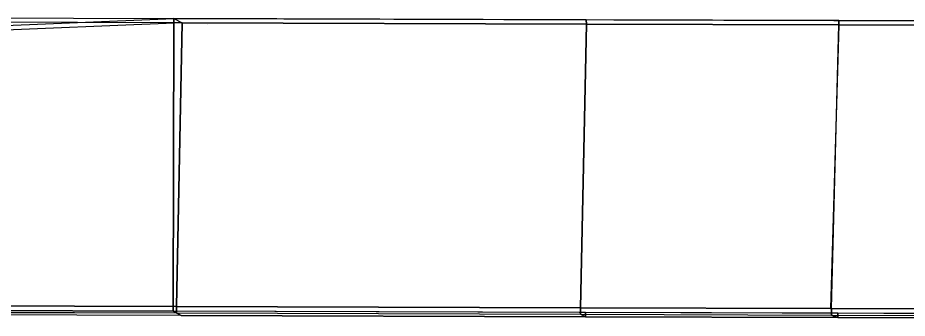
# Model space of a CAD drawing. Extents: x -208 to 220, y -49 to -19.
# Drawn here: x 162.28 to 191.14, y -29.94 to -20.2 of the extents above; entities that cross this region are included whole.
import ezdxf

# ---------------------------------------------------------------- set-up
doc = ezdxf.new("R2010")
doc.units = 0
doc.header["$MEASUREMENT"] = 0

msp = doc.modelspace()

# ---------------------------------------------------------------- linework, layer by layer
at = {"extrusion": (-0.003144, -0.99987, 0.015831)}
msp.add_line((168.419, -20.404, -5.574), (168.419, -20.404, -5.574), dxfattribs=at)
for points in [[(160.823, -20.198, 3.467), (167.347, -20.219, 3.469), (167.608, -20.36, -5.43), (160.825, -20.339, -5.432)], [(167.317, -29.718, 3.62), (160.793, -29.697, 3.617), (160.821, -20.493, 3.772), (167.347, -20.219, 3.469)], [(160.796, -29.543, -5.586), (167.428, -29.564, -5.584), (167.608, -20.36, -5.43), (160.824, -20.644, -5.727)], [(210.166, -20.353, 3.483), (210.136, -29.852, 3.634), (167.317, -29.718, 3.62), (167.347, -20.219, 3.469)], [(167.608, -20.36, -5.43), (180.727, -20.402, -5.425), (180.724, -20.261, 3.474), (167.347, -20.219, 3.469)], [(167.428, -29.564, -5.584), (180.531, -29.605, -5.58), (180.727, -20.402, -5.425), (167.608, -20.36, -5.43)], [(180.531, -29.605, -5.58), (188.679, -29.63, -5.577), (188.916, -20.427, -5.423), (180.727, -20.402, -5.425)], [(180.727, -20.402, -5.425), (188.916, -20.427, -5.423), (188.914, -20.286, 3.476), (180.724, -20.261, 3.474)], [(188.652, -29.63, -5.577), (194.612, -29.649, -5.575), (194.79, -20.446, -5.421), (188.916, -20.427, -5.423)], [(188.916, -20.427, -5.423), (194.79, -20.446, -5.421), (194.95, -20.305, 3.478), (188.914, -20.286, 3.476)], [(160.793, -29.697, 3.617), (167.317, -29.718, 3.62), (167.578, -29.859, -5.279), (160.795, -29.838, -5.281)], [(167.427, -29.774, -5.493), (167.428, -29.564, -5.584), (160.796, -29.543, -5.586), (160.796, -29.764, -5.484)], [(167.578, -29.859, -5.279), (180.697, -29.9, -5.275), (180.694, -29.76, 3.624), (167.317, -29.718, 3.62)], [(180.531, -29.815, -5.488), (180.531, -29.605, -5.58), (167.428, -29.564, -5.584), (167.427, -29.774, -5.493)], [(188.678, -29.841, -5.486), (188.679, -29.63, -5.577), (180.531, -29.605, -5.58), (180.531, -29.815, -5.488)], [(194.601, -29.859, -5.484), (194.612, -29.649, -5.575), (188.679, -29.63, -5.577), (188.678, -29.841, -5.486)], [(160.795, -29.838, -5.281), (160.795, -29.753, -5.495), (167.427, -29.774, -5.493), (167.578, -29.859, -5.279)], [(167.578, -29.859, -5.279), (167.427, -29.774, -5.493), (180.531, -29.815, -5.488), (180.697, -29.9, -5.275)], [(180.697, -29.9, -5.275), (180.531, -29.815, -5.488), (188.678, -29.841, -5.486), (188.887, -29.926, -5.272)], [(180.697, -29.9, -5.275), (188.887, -29.926, -5.272), (188.884, -29.785, 3.627), (180.694, -29.76, 3.624)], [(188.887, -29.926, -5.272), (188.678, -29.841, -5.486), (194.601, -29.859, -5.484), (194.761, -29.945, -5.27)], [(188.887, -29.926, -5.272), (194.761, -29.945, -5.27), (194.921, -29.804, 3.629), (188.884, -29.785, 3.627)]]:
    msp.add_3dface(points)

doc.saveas('drawing.dxf')
